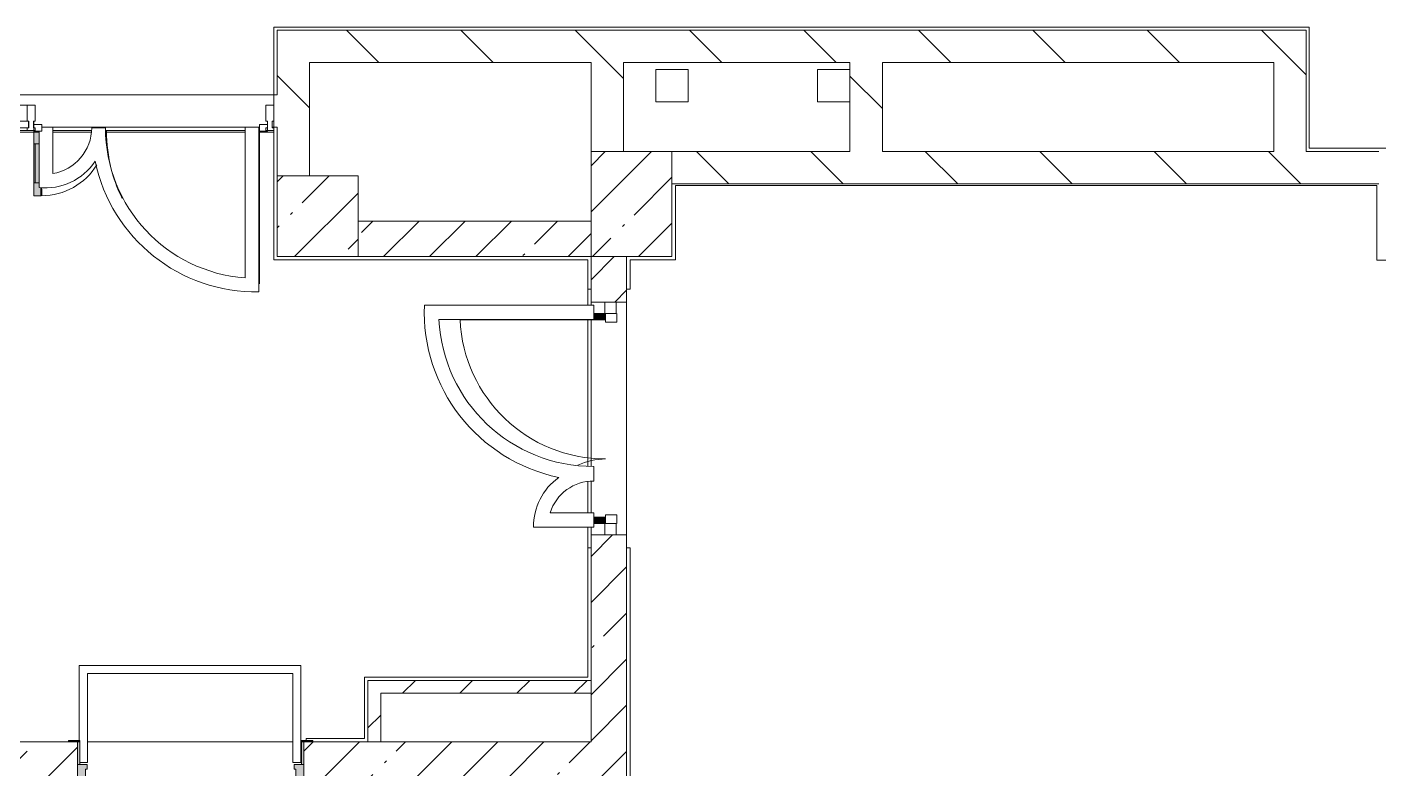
# Model space of a CAD drawing. Header units: millimetres. Extents: x 2623 to 210903, y -8553 to 29000.
# Drawn here: x 155887 to 164243, y 7732 to 12320 of the extents above; entities that cross this region are included whole.
import ezdxf

# ---------------------------------------------------------------- set-up
doc = ezdxf.new("R2010")
doc.units = ezdxf.units.MM
for name, color, linetype, lineweight, true_color in [('A-DETL-GENF-7', 7, 'Continuous', 5, 0xaaaaaa), ('A-DETL-GENF-8', 7, 'Continuous', 5, 0xe2e2e2), ('A-DOOR-4', 7, 'Continuous', 5, 0xe2e2e2), ('A-DOOR-5', 7, 'Continuous', 5, 0xaaaaaa), ('A-DOOR-FRAM-3', 7, 'Continuous', 5, 0xe2e2e2), ('A-DOOR-FRAM-5', 7, 'Continuous', 5, 0xaaaaaa), ('A-FLOR-3', 7, 'Continuous', 5, 0xaaaaaa)]:
    doc.layers.add(name, color=color, linetype=linetype, lineweight=lineweight, true_color=true_color)
for name, color, linetype, lineweight in [('A-GLAZ-CURT-1', 7, 'Continuous', 5), ('A-GLAZ-CWMG-2', 7, 'Continuous', 5), ('A-WALL', 7, 'Continuous', 9), ('I-WALL-4', 7, 'Continuous', 5), ('S-COLS-1', 7, 'Continuous', 5)]:
    doc.layers.add(name, color=color, linetype=linetype, lineweight=lineweight)
pattern_1 = [(45, (83893.37, 0), (-285.1231, 285.1231), []), (45, (84178.5, 0), (-285.1231, 285.1231), [504.031, -100.806, 16.764, -84.042])]
pattern_2 = [(135, (83893.37, 0), (-353.5534, -353.5534), [])]
pattern_3 = [(45, (83893.37, 0), (-176.7767, 176.7767), [])]

# ---------------------------------------------------------------- blocks, each defined once
blk = doc.blocks.new('BSC_Колонна _Прямоугольная - 650х500-23287315-3_1_3_птичка')
at = {"layer": 'S-COLS-1'}
h = blk.add_hatch(dxfattribs=at)
h.set_pattern_fill('FP_91', color=256, style=0, pattern_type=2)
h.set_pattern_definition([(135, (11225, -75730), (-285.1231, -285.1231), []), (135, (11225, -75444.88), (-285.1231, -285.1231), [504.031, -100.806, 16.764, -84.042])])
h.paths.add_polyline_path([(325, -217), (325, 250), (-325, 250), (-325, -250), (325, -250)])
for p, q in [((325, 250), (-325, 250)), ((-325, 250), (-325, -250)), ((325, -250), (325, 250)), ((-325, -250), (325, -250))]:
    blk.add_line(p, q, dxfattribs=at)
blk = doc.blocks.new('BSC_Колонна _Прямоугольная - 500х500-V81-3_1_3_птичка')
at = {"layer": 'S-COLS-1'}
h = blk.add_hatch(dxfattribs=at)
h.set_pattern_fill('FP_92', color=256, style=0, pattern_type=2)
h.set_pattern_definition([(45, (-73790, -11150), (-285.1231, 285.1231), []), (45, (-73504.88, -11150), (-285.1231, 285.1231), [504.031, -100.806, 16.764, -84.042])])
h.paths.add_polyline_path([(-141.4, -250), (250, -250), (250, 250), (-250, 250), (-250, -250)])
for p, q in [((250, 250), (-250, 250)), ((-250, 250), (-250, -250)), ((250, -250), (250, 250)), ((-250, -250), (250, -250))]:
    blk.add_line(p, q, dxfattribs=at)
blk = doc.blocks.new('110_Дверь_СКБ_2Ст - Д-1 Лестничная клетка EIS60-24319353-3_1_3_птичка')
at = {"layer": 'A-DOOR-4'}
for points in [[(612.5, 1010), (612.5, 110), (662.5, 110), (662.5, 1010)], [(-631.1, 510), (-637.5, 510), (-637.5, 110), (-587.5, 110), (-587.5, 510)], [(712.5, 30), (697.5, 30), (697.5, -110), (712.5, -110)]]:
    blk.add_hatch(color=256, dxfattribs=at).paths.add_polyline_path(points)
h = blk.add_hatch(color=256, dxfattribs=at)
h.paths.add_polyline_path([(662.5, 110), (662.5, 60), (652.5, 60), (652.5, 30), (712.5, 30), (712.5, 110)])
h.paths.add_polyline_path([(-637.5, 110), (-687.5, 110), (-687.5, 30), (-627.5, 30), (-631.1, 60), (-637.5, 60)])
at = {"layer": 'A-DOOR-FRAM-3'}
for points in [[(-742.5, 118), (-742.5, 110), (-672.5, 110), (-672.5, 118)], [(697.5, 118), (697.5, 110), (767.5, 110), (767.5, 118)], [(-672.5, 30), (-687.5, 30), (-687.5, -110), (-672.5, -110)], [(-672.5, -110), (-742.5, -110), (-742.5, -118), (-672.5, -118)], [(697.5, -110), (697.5, -118), (767.5, -118), (767.5, -110)]]:
    blk.add_hatch(color=256, dxfattribs=at).paths.add_polyline_path(points)
at = {"layer": 'A-DOOR-5'}
for p, q in [((662.5, 1010), (612.5, 1010)), ((612.5, 1010), (612.5, 110)), ((662.5, 110), (662.5, 1010)), ((-637.5, 510), (-637.5, 110)), ((-587.5, 510), (-637.5, 510)), ((-587.5, 110), (-587.5, 510)), ((-637.5, 110), (-587.5, 110)), ((612.5, 110), (662.5, 110))]:
    blk.add_line(p, q, dxfattribs=at)
for centre, radius, start, end in [((662.5, 110), 900, 90, 180), ((-637.5, 110), 400, 360, 90)]:
    blk.add_arc(centre, radius, start, end, dxfattribs=at)
at = {"layer": 'A-DOOR-FRAM-5'}
for p, q in [((-672.5, 118), (-742.5, 118)), ((-742.5, 118), (-742.5, 110)), ((-742.5, 110), (-672.5, 110)), ((-637.5, 110), (-687.5, 110)), ((-687.5, 110), (-687.5, 30)), ((-672.5, 110), (-672.5, 118)), ((-637.5, 60), (-637.5, 110)), ((662.5, 110), (662.5, 60)), ((712.5, 110), (662.5, 110)), ((767.5, 118), (697.5, 118)), ((697.5, 118), (697.5, 110)), ((697.5, 110), (767.5, 110)), ((712.5, 30), (712.5, 110)), ((767.5, 110), (767.5, 118)), ((-687.5, 30), (-627.5, 30)), ((-672.5, 30), (-687.5, 30)), ((-687.5, 30), (-687.5, -110)), ((-672.5, -110), (-672.5, 30)), ((-627.5, 60), (-637.5, 60)), ((-627.5, 30), (-627.5, 60)), ((662.5, 60), (652.5, 60)), ((652.5, 60), (652.5, 30)), ((652.5, 30), (712.5, 30)), ((712.5, 30), (697.5, 30)), ((697.5, 30), (697.5, -110)), ((712.5, -110), (712.5, 30)), ((-672.5, -110), (-742.5, -110)), ((-742.5, -110), (-742.5, -118)), ((-742.5, -118), (-672.5, -118)), ((-687.5, -110), (-672.5, -110)), ((-672.5, -118), (-672.5, -110)), ((697.5, -110), (712.5, -110)), ((767.5, -110), (697.5, -110)), ((697.5, -110), (697.5, -118)), ((697.5, -118), (767.5, -118)), ((767.5, -118), (767.5, -110))]:
    blk.add_line(p, q, dxfattribs=at)
blk = doc.blocks.new('Прямоугольный импост - 50 x 70 мм-32306832-3_1_3_птичка')
at = {"layer": 'A-GLAZ-CWMG-2'}
for p, q in [((-70, 35), (0, 35)), ((-70, -35), (-70, 35)), ((0, 35), (0, -35)), ((0, -35), (-70, -35))]:
    blk.add_line(p, q, dxfattribs=at)
blk = doc.blocks.new('Дверь_Витражная_остекление_ - ДВН_ДАО_Главный вход_1200 в свету Д-22 _п_-32306833-3_1_3_птичка')
at = {"layer": 'A-DOOR-4'}
for points in [[(-610, -35), (-610, -30), (-650, -35), (-650, -103), (-611.7, -103), (-610, -87)], [(650, -87), (650, -30), (610, -35), (610, -103), (650, -103)]]:
    blk.add_hatch(color=256, dxfattribs=at).paths.add_polyline_path(points)
at = {"layer": 'A-DETL-GENF-7'}
for p, q in [((-650, 40), (-595, 40)), ((-595, 40), (-595, -30)), ((650, 40), (595, 40)), ((595, 40), (595, -30)), ((-610, -30), (-650, -30)), ((-595, -30), (-650, -30)), ((-650, -35), (-650, -103)), ((-610, -930), (-610, -30)), ((595, -30), (650, -30)), ((610, -30), (610, -103)), ((650, -30), (610, -30)), ((650, -103), (650, -35))]:
    blk.add_line(p, q, dxfattribs=at)
at = {"layer": 'A-DOOR-5'}
for p, q in [((-650, -103), (-650, -35)), ((650, -103), (650, -35))]:
    blk.add_line(p, q, dxfattribs=at)
for centre, radius, start, end in [((-650, -30), 900, 272.47677, 0), ((650, -30), 400, 180, 205.34539)]:
    blk.add_arc(centre, radius, start, end, dxfattribs=at)
blk = doc.blocks.new('Прямоугольный импост - 50 x 70 мм-32306835-3_1_3_птичка')
at = {"layer": 'A-GLAZ-CWMG-2'}
for p, q in [((0, 35), (-70, 35)), ((-70, 35), (-70, -35)), ((0, -35), (0, 35)), ((-70, -35), (0, -35))]:
    blk.add_line(p, q, dxfattribs=at)
blk = doc.blocks.new('Дверь_Витражная_остекление_ - В-18-32468702-3_1_3_птичка')
at = {"layer": 'A-DETL-GENF-8'}
blk.add_hatch(color=256, dxfattribs=at).paths.add_polyline_path([(689.5, 420), (677.5, 420), (677.5, 369.7), (689.5, 369.5), (689.5, 20), (722.5, 20), (722.5, 420)])
at = {"layer": 'A-DETL-GENF-7'}
for p, q in [((-672.5, 965), (-672.5, 20)), ((-672.5, 965), (-672.5, 20)), ((722.5, 420), (677.5, 420)), ((677.5, 420), (677.5, 369.7)), ((722.5, 420), (677.5, 420)), ((677.5, 420), (677.5, 369.7)), ((722.5, 420), (722.5, 20)), ((722.5, 20), (722.5, 420)), ((722.5, 340), (689.5, 340)), ((712.5, 340), (712.5, 100)), ((722.5, 100), (689.5, 100))]:
    blk.add_line(p, q, dxfattribs=at)
at = {"layer": 'A-DOOR-5'}
for p, q in [((-672.5, 965), (-672.5, 20)), ((672.5, 420), (672.5, 369.8)), ((-672.5, 20), (-722.5, 20)), ((-722.5, 20), (-722.5, -20)), ((-672.5, -20), (-672.5, 20)), ((722.5, 20), (672.5, 20)), ((672.5, 20), (672.5, -20)), ((722.5, -20), (722.5, 20)), ((-722.5, -20), (-672.5, -20)), ((672.5, -20), (722.5, -20))]:
    blk.add_line(p, q, dxfattribs=at)
for centre, radius, start, end in [((-672.5, 20), 945, 15.85424, 26.17307), ((672.5, 20), 400, 90, 148.53811), ((-672.5, 20), 945, 360, 14.43128), ((672.5, 20), 400, 177.03782, 180)]:
    blk.add_arc(centre, radius, start, end, dxfattribs=at)
blk = doc.blocks.new('Системная панель - Стекло - 40мм-V209-3_1_3_птичка')
at = {"layer": 'A-GLAZ-CURT-1'}
for p, q in [((567, 0), (-567, 0)), ((-567, 0), (-567, -40)), ((567, -40), (567, 0)), ((-567, -40), (567, -40))]:
    blk.add_line(p, q, dxfattribs=at)
blk = doc.blocks.new('Прямоугольный импост - Импост структурный с накладкой - 160мм Темный-33326239-3_1_3_птичка')
at = {"layer": 'A-GLAZ-CWMG-2'}
for p, q in [((-25, 40), (-25, 140)), ((-25, 140), (25, 140)), ((25, 140), (25, 40)), ((-15, 40), (-25, 40)), ((-25, -17), (-25, 0)), ((-25, 0), (-15, 0)), ((-15, 0), (-15, 40)), ((15, 40), (15, 0)), ((25, 40), (15, 40)), ((15, 0), (25, 0)), ((25, 0), (25, -17)), ((25, -17), (-25, -17))]:
    blk.add_line(p, q, dxfattribs=at)
blk = doc.blocks.new('Прямоугольный импост - Импост структурный с накладкой - 160мм Темный-33326242-3_1_3_птичка')
at = {"layer": 'A-GLAZ-CWMG-2'}
for p, q in [((0, 140), (-50, 140)), ((-50, 140), (-50, 40)), ((0, 40), (0, 140)), ((-50, 40), (-40, 40)), ((-40, 0), (-50, 0)), ((-50, 0), (-50, -17)), ((-40, 40), (-40, 0)), ((-10, 0), (-10, 40)), ((-10, 40), (0, 40)), ((0, 0), (-10, 0)), ((0, -17), (0, 0)), ((-50, -17), (0, -17))]:
    blk.add_line(p, q, dxfattribs=at)
blk = doc.blocks.new('Прямоугольный импост - Импост структурный с накладкой - 160мм Темный-32468813-3_1_3_птичка')
at = {"layer": 'A-GLAZ-CWMG-2'}
for p, q in [((70880, 11837), (71994, 11837)), ((70880, 11680), (71994, 11680))]:
    blk.add_line(p, q, dxfattribs=at)
blk = doc.blocks.new('Прямоугольный импост - Импост структурный с накладкой - 160мм Темный-33326241-3_1_3_птичка')
at = {"layer": 'A-GLAZ-CWMG-2'}
for p, q in [((-25, 40), (-25, 140)), ((-25, 140), (25, 140)), ((25, 140), (25, 40)), ((-15, 40), (-25, 40)), ((-25, -17), (-25, 0)), ((-25, 0), (-15, 0)), ((-15, 0), (-15, 40)), ((15, 40), (15, 0)), ((25, 40), (15, 40)), ((15, 0), (25, 0)), ((25, 0), (25, -17)), ((25, -17), (-25, -17))]:
    blk.add_line(p, q, dxfattribs=at)

msp = doc.modelspace()

# ---------------------------------------------------------------- hatches: boundary and pattern name
at = {"layer": 'I-WALL-4'}
h = msp.add_hatch(dxfattribs=at)
h.set_pattern_fill('FP_72', color=256, style=0, pattern_type=2)
h.set_pattern_definition(pattern_2)
h.paths.add_polyline_path([(163135.2, 12100), (163593.4, 12100), (163593.4, 12300), (157433.4, 12300), (157433.4, 12100), (161270.8, 12100)])
h = msp.add_hatch(dxfattribs=at)
h.set_pattern_fill('FP_72', color=256, style=0, pattern_type=2)
h.set_pattern_definition(pattern_2)
h.paths.add_polyline_path([(163793.4, 11550), (163793.4, 12300), (163593.4, 12300), (163593.4, 11550)])
h = msp.add_hatch(dxfattribs=at)
h.set_pattern_fill('FP_72', color=256, style=0, pattern_type=2)
h.set_pattern_definition(pattern_2)
h.paths.add_polyline_path([(157433.4, 11400), (157633.4, 11400), (157633.4, 12100), (157433.4, 12100), (157433.4, 11700)])
h = msp.add_hatch(dxfattribs=at)
h.set_pattern_fill('FP_72', color=256, style=0, pattern_type=2)
h.set_pattern_definition(pattern_2)
h.paths.add_polyline_path([(159373.4, 11550), (159573.4, 11550), (159573.4, 12100), (159373.4, 12100)])
h = msp.add_hatch(dxfattribs=at)
h.set_pattern_fill('FP_72', color=256, style=0, pattern_type=2)
h.set_pattern_definition(pattern_2)
h.paths.add_polyline_path([(161173.9, 11550), (161173.9, 12100), (160973.9, 12100), (160973.9, 11550)])
h = msp.add_hatch(dxfattribs=at)
h.set_pattern_fill('FP_72', color=256, style=0, pattern_type=2)
h.set_pattern_definition(pattern_2)
h.paths.add_polyline_path([(152543.4, 11700), (152647.4, 11700), (152647.4, 11900), (152543.4, 11900), (152543.4, 11799.5)])
h.paths.add_polyline_path([(154127.4, 11700), (154203.4, 11700), (154203.4, 11900), (154127.4, 11900), (154127.4, 11799.5)])
h.paths.add_polyline_path([(154723.4, 11700), (154723.4, 11900), (154703.4, 11900), (154703.4, 11700)])
h.paths.add_polyline_path([(157433.4, 11700), (157433.4, 11900), (157413.4, 11900), (157413.4, 11700)])
h = msp.add_hatch(dxfattribs=at)
h.set_pattern_fill('FP_72', color=256, style=0, pattern_type=2)
h.set_pattern_definition(pattern_2)
h.paths.add_polyline_path([(164243.4, 11350), (164243.4, 11550), (159873.4, 11550), (159873.4, 11350), (163135.2, 11350)])
h = msp.add_hatch(dxfattribs=at)
h.set_pattern_fill('FP_69', color=256, style=0, pattern_type=2)
h.set_pattern_definition(pattern_1)
h.paths.add_polyline_path([(159373.4, 10900), (159373.4, 11120), (157933.4, 11120), (157933.4, 10900)])
h = msp.add_hatch(dxfattribs=at)
h.set_pattern_fill('FP_69', color=256, style=0, pattern_type=2)
h.set_pattern_definition(pattern_1)
h.paths.add_polyline_path([(159406.3, 7900), (159593.4, 7900), (159593.4, 9179), (159373.4, 9179), (159373.4, 7900)])
h.paths.add_polyline_path([(159373.4, 10619), (159593.4, 10619), (159593.4, 10900), (159373.4, 10900)])
h = msp.add_hatch(dxfattribs=at)
h.set_pattern_fill('FP_74', color=256, style=0, pattern_type=2)
h.set_pattern_definition(pattern_3)
h.paths.add_polyline_path([(158073.4, 7900), (158073.4, 8280), (157993.4, 8280), (157993.4, 7900)])
h = msp.add_hatch(dxfattribs=at)
h.set_pattern_fill('FP_74', color=256, style=0, pattern_type=2)
h.set_pattern_definition(pattern_3)
h.paths.add_polyline_path([(159373.4, 8200), (159373.4, 8280), (158073.4, 8280), (158073.4, 8200)])
h = msp.add_hatch(dxfattribs=at)
h.set_pattern_fill('FP_69', color=256, style=0, pattern_type=2)
h.set_pattern_definition(pattern_1)
h.paths.add_polyline_path([(157653.4, 7680), (159373.4, 7680), (159373.4, 7900), (157598.4, 7900), (157598.4, 7680)])
h.paths.add_polyline_path([(156143.4, 7680), (156198.4, 7680), (156198.4, 7900), (155753.4, 7900), (155753.4, 7680), (155973.4, 7680)])
h = msp.add_hatch(dxfattribs=at)
h.set_pattern_fill('FP_69', color=256, style=0, pattern_type=2)
h.set_pattern_definition(pattern_1)
h.paths.add_polyline_path([(159406.3, 120), (159593.4, 120), (159593.4, 350), (159373.4, 350), (159373.4, 120)])
h.paths.add_polyline_path([(159406.3, 1150), (159593.4, 1150), (159593.4, 3550), (159373.4, 3550), (159373.4, 1150)])
h.paths.add_polyline_path([(159373.4, 4050), (159593.4, 4050), (159593.4, 7900), (159373.4, 7900), (159373.4, 4279.6)])

# ---------------------------------------------------------------- linework, layer by layer
at = {"layer": 'A-FLOR-3'}
for p, q in [((157413.4, 11900), (157413.4, 12320)), ((157413.4, 12320), (163812.4, 12320)), ((163812.4, 12320), (163812.4, 11570)), ((159773.9, 12057), (159973.9, 12057)), ((159773.9, 11857), (159773.9, 12057)), ((159973.9, 12057), (159973.9, 11857)), ((160773.9, 12057), (160973.9, 12057)), ((160773.9, 11857), (160773.9, 12057)), ((159973.9, 11857), (159773.9, 11857)), ((160973.9, 11857), (160773.9, 11857)), ((156046.1, 11700), (155978.4, 11700)), ((156046.1, 11413.8), (156046.1, 11700)), ((157320.4, 11700), (157235.7, 11700)), ((157235.7, 11700), (157235.7, 10768.9)), ((157320.4, 10681.9), (157320.4, 11700)), ((154723.4, 11669), (155961.4, 11669)), ((155961.4, 11677), (155961.4, 11327.5)), ((156285.6, 11680), (156046.1, 11680)), ((156046.1, 11669), (156284.5, 11669)), ((156372, 11697.2), (156287.3, 11697.2)), ((157235.7, 11680), (156373, 11680)), ((156373.7, 11669), (157235.7, 11669)), ((157320.4, 11669), (157413.4, 11669)), ((157413.4, 10880), (157413.4, 11680)), ((157413.4, 11669), (157413.4, 11680)), ((163812.4, 11570), (167443.8, 11570)), ((164229.4, 11340), (159894.4, 11340)), ((159894.4, 11340), (159894.4, 10880)), ((164229.4, 10879), (164229.4, 11340)), ((159353.4, 10880), (157413.4, 10880)), ((159353.4, 10880), (159353.4, 10600.7)), ((159894.4, 10880), (159614.4, 10880)), ((159614.4, 10880), (159614.4, 10700)), ((168353.4, 10879), (164229.4, 10879)), ((159373.4, 10700), (159353.4, 10700)), ((159614.4, 10700), (159593.4, 10700)), ((159390.4, 10600.7), (158343.3, 10600.7)), ((159390.4, 10510.7), (159390.4, 10600.7)), ((158433.5, 10510.7), (159390.4, 10510.7)), ((159353.4, 9604.5), (159353.4, 10510.7)), ((159390.4, 9512.6), (159390.4, 9602.6)), ((159353.4, 9316.6), (159353.4, 9509.1)), ((159390.4, 9316.6), (159121, 9316.6)), ((159390.4, 9226.6), (159390.4, 9316.6)), ((159018.4, 9226.6), (159390.4, 9226.6)), ((159353.4, 9226.6), (159353.4, 8300)), ((159353.4, 9100), (159373.4, 9100)), ((159593.4, 9100), (159614.4, 9100)), ((159614.4, 9100), (159614.4, 4070)), ((157580.3, 8371.9), (156210.3, 8371.9)), ((156210.3, 8371.9), (156210.3, 7908)), ((157580.3, 7771.9), (157580.3, 8371.9)), ((156260.3, 7771.9), (156260.3, 8321.9)), ((156260.3, 8321.9), (157530.3, 8321.9)), ((157530.3, 8321.9), (157530.3, 7771.9)), ((157973.4, 7920), (157973.4, 8300)), ((157973.4, 8300), (159353.4, 8300)), ((157613.4, 7908), (157613.4, 7920)), ((157613.4, 7920), (157973.4, 7920)), ((156213.4, 7771.9), (156260.3, 7771.9)), ((157530.3, 7771.9), (157580.3, 7771.9))]:
    msp.add_line(p, q, dxfattribs=at)
for centre, radius, start, end in [((156000.3, 11697.2), 287, 279.17366, 0), ((157302.8, 11697.2), 930.7, 180, 265.86869), ((156000.3, 11697.2), 371.7, 263.98747, 326.07537), ((157302.8, 11697.2), 1015.4, 191.7891, 270.99569), ((159387.4, 10557.6), 1045, 177.63591, 258.21594), ((159387.4, 10557.6), 955, 182.81459, 270.17999), ((159387.4, 9233.6), 369, 125.33508, 181.08444), ((159387.4, 9233.6), 279, 89.3839, 162.68951)]:
    msp.add_arc(centre, radius, start, end, dxfattribs=at)
at = {"layer": 'A-WALL'}
for p, q in [((159373.4, 8200), (159373.4, 8280)), ((157993.4, 7900), (158073.4, 7900))]:
    msp.add_line(p, q, dxfattribs=at)
at = {"layer": 'I-WALL-4'}
for p, q in [((163793.4, 12300), (157433.4, 12300)), ((157433.4, 12300), (157433.4, 11900)), ((163793.4, 11550), (163793.4, 12300)), ((157633.4, 12100), (159373.4, 12100)), ((157633.4, 11400), (157633.4, 12100)), ((159373.4, 12100), (159373.4, 11550)), ((159573.4, 11550), (159573.4, 12100)), ((159573.4, 12100), (160973.9, 12100)), ((160973.9, 12100), (160973.9, 11550)), ((161173.9, 12100), (163593.4, 12100)), ((161173.9, 11550), (161173.9, 12100)), ((163593.4, 12100), (163593.4, 11550)), ((154703.4, 11900), (157433.4, 11900)), ((157413.4, 11900), (157413.4, 11700)), ((157235.7, 11700), (156046.1, 11700)), ((157403.4, 11700), (157433.4, 11700)), ((157433.4, 11700), (157433.4, 11400)), ((160973.9, 11550), (159873.4, 11550)), ((163593.4, 11550), (161173.9, 11550)), ((164243.4, 11550), (163793.4, 11550)), ((159873.4, 11350), (164243.4, 11350)), ((159373.4, 11120), (157933.4, 11120)), ((157933.4, 10900), (159373.4, 10900)), ((159373.4, 10900), (159373.4, 10600.7)), ((159593.4, 10900), (159593.4, 7900)), ((159373.4, 10619), (159593.4, 10619)), ((159373.4, 9603.5), (159373.4, 10510.7)), ((159373.4, 9316.6), (159373.4, 9511)), ((159373.4, 9226.6), (159373.4, 8280)), ((159593.4, 9179), (159373.4, 9179)), ((157993.4, 8280), (157993.4, 7900)), ((159373.4, 8280), (157993.4, 8280)), ((158073.4, 7900), (158073.4, 8200)), ((158073.4, 8200), (159373.4, 8200)), ((159373.4, 8200), (159373.4, 7900)), ((156143.4, 7900), (155753.4, 7900)), ((156260.3, 7900), (157530.3, 7900)), ((157993.4, 7900), (157653.4, 7900)), ((159373.4, 7900), (158073.4, 7900)), ((159593.4, 4050), (159593.4, 7900))]:
    msp.add_line(p, q, dxfattribs=at)

# ---------------------------------------------------------------- block references
at = {"layer": 'A-DOOR-5'}
for name, p, rotation in [('Дверь_Витражная_остекление_ - В-18-32468702-3_1_3_птичка', (156650.9, 11697), 180), ('Дверь_Витражная_остекление_ - ДВН_ДАО_Главный вход_1200 в свету Д-22 _п_-32306833-3_1_3_птичка', (159493.4, 9899), 269.9999999999994), ('110_Дверь_СКБ_2Ст - Д-1 Лестничная клетка EIS60-24319353-3_1_3_птичка', (156910.9, 7790), 180)]:
    msp.add_blockref(name, p, dxfattribs=dict(at, rotation=rotation))
at = {"layer": 'A-GLAZ-CURT-1', "rotation": 180}
msp.add_blockref('Системная панель - Стекло - 40мм-V209-3_1_3_птичка', (155330.4, 11697), dxfattribs=at)
at = {"layer": 'A-GLAZ-CWMG-2'}
for name, p in [('Прямоугольный импост - Импост структурный с накладкой - 160мм Темный-32468813-3_1_3_птичка', (83893.4, 0)), ('Прямоугольный импост - Импост структурный с накладкой - 160мм Темный-33326242-3_1_3_птичка', (157413.4, 11697))]:
    msp.add_blockref(name, p, dxfattribs=at)
at = {"layer": 'A-GLAZ-CWMG-2', "extrusion": (0, 0, -1)}
for name, p in [('Прямоугольный импост - Импост структурный с накладкой - 160мм Темный-33326239-3_1_3_птичка', (-155912.4, 11697)), ('Прямоугольный импост - Импост структурный с накладкой - 160мм Темный-33326241-3_1_3_птичка', (-155913.4, 11697))]:
    msp.add_blockref(name, p, dxfattribs=at)
at = {"layer": 'A-GLAZ-CWMG-2', "rotation": 89.99999999999942}
msp.add_blockref('Прямоугольный импост - 50 x 70 мм-32306835-3_1_3_птичка', (159493.4, 10619), dxfattribs=at)
at = {"layer": 'A-GLAZ-CWMG-2', "extrusion": (0, 0, -1), "rotation": 270.0000000000006}
msp.add_blockref('Прямоугольный импост - 50 x 70 мм-32306832-3_1_3_птичка', (-159493.4, 9179), dxfattribs=at)
at = {"layer": 'S-COLS-1', "rotation": 270.0000000000007}
msp.add_blockref('BSC_Колонна _Прямоугольная - 650х500-23287315-3_1_3_птичка', (159623.4, 11225), dxfattribs=at)
at = {"layer": 'S-COLS-1'}
msp.add_blockref('BSC_Колонна _Прямоугольная - 500х500-V81-3_1_3_птичка', (157683.4, 11150), dxfattribs=at)

doc.saveas('drawing.dxf')
